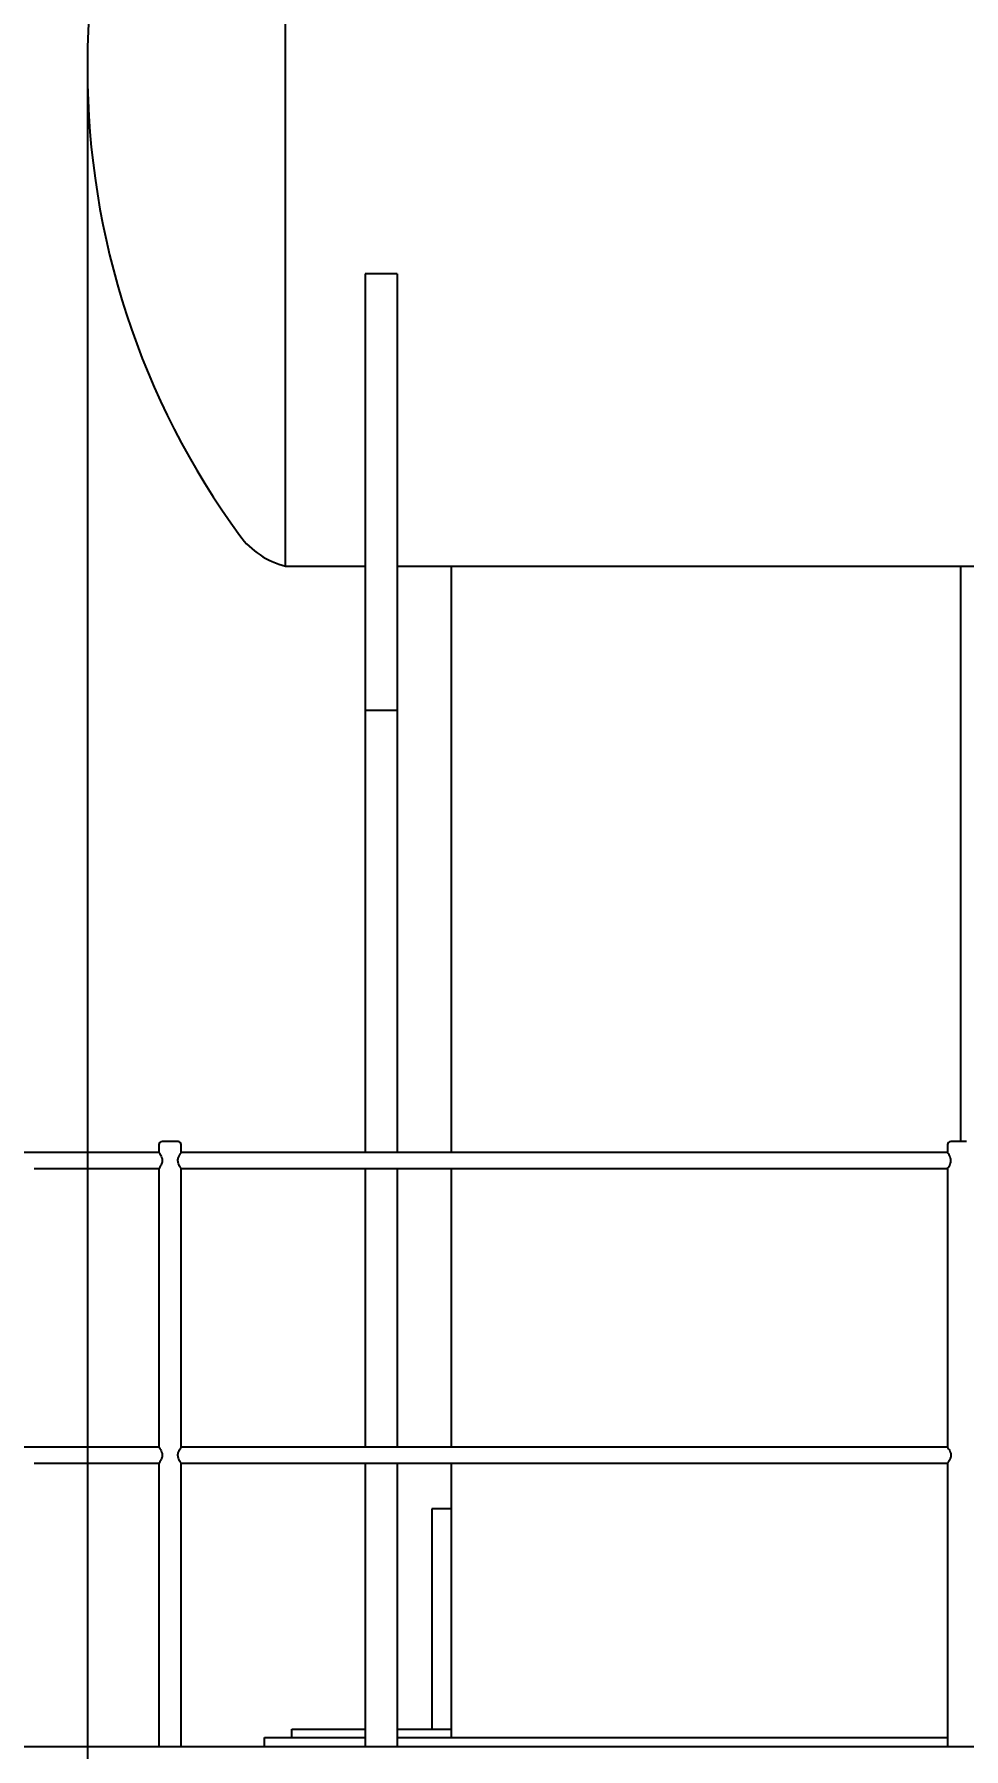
# Model space of a CAD drawing. Header units: millimetres. Extents: x -4 to 3776, y -4 to 4079.
# Drawn here: x 249.378 to 252.004, y 462.066 to 466.909 of the extents above; entities that cross this region are included whole.
import ezdxf
from ezdxf import colors
from ezdxf.entities.mleader import LeaderData, LeaderLine
from ezdxf.math import Vec2, Vec3

# ---------------------------------------------------------------- set-up
doc = ezdxf.new("R2010")
doc.units = ezdxf.units.MM
doc.layers.add('BK_kedu', color=255, linetype='Continuous')
doc.layers.add('EQUIPMENT', color=3, linetype='Continuous')
doc.styles.get("Standard").update_dxf_attribs({"font": 'arial.ttf'})

# ---------------------------------------------------------------- blocks, each defined once
blk = doc.blocks.new('fa dong ji')
at = {"layer": 'EQUIPMENT', "color": 3, "linetype": 'Continuous'}
for p, q in [((1.584, 18.9468), (1.584, 21.7728)), ((1.0242, 20.3689), (1.0242, 20.3507)), ((1.899, 19.7723), (1.809, 19.7723)), ((1.809, 19.7723), (1.809, 18.5398)), ((1.899, 19.7723), (1.899, 18.5398)), ((1.584, 18.9468), (1.809, 18.9468)), ((1.899, 18.9468), (3.753, 18.9468)), ((2.052, 18.9468), (2.052, 17.2899)), ((3.492, 17.3214), (3.492, 18.9468)), ((1.809, 18.5398), (1.899, 18.5398)), ((1.809, 18.5398), (1.809, 17.2899)), ((1.899, 18.5398), (1.899, 17.2899)), ((0.874, 17.2899), (0.7976, 17.2899)), ((1.2261, 17.3124), (1.2261, 17.2897)), ((1.2801, 17.3214), (1.2351, 17.3214)), ((1.2891, 17.2897), (1.2891, 17.3124)), ((3.4539, 17.3124), (3.4539, 17.2897)), ((3.5079, 17.3214), (3.4629, 17.3214)), ((1.2261, 17.2449), (1.2261, 16.4573)), ((1.2891, 16.4572), (1.2891, 17.245)), ((1.809, 17.2449), (1.809, 16.4574)), ((1.899, 17.2449), (1.899, 16.4574)), ((2.052, 17.2449), (2.052, 16.4574)), ((3.4539, 17.245), (3.4539, 16.4573)), ((0.874, 16.4574), (0.7976, 16.4574)), ((1.2261, 16.4126), (1.2261, 15.6114)), ((1.2891, 15.6114), (1.2891, 16.4125)), ((1.2891, 16.4124), (1.2891, 16.4124)), ((1.809, 16.4124), (1.809, 15.6114)), ((1.899, 16.4124), (1.899, 15.6114)), ((2.052, 16.4124), (2.052, 15.6373)), ((3.4539, 16.4126), (3.4539, 15.6114)), ((1.9971, 16.284), (1.9971, 15.6612)), ((2.052, 16.284), (1.9971, 16.284)), ((1.602, 15.6373), (1.602, 15.6612)), ((1.602, 15.6612), (1.809, 15.6612)), ((1.8992, 15.6612), (2.052, 15.6612)), ((13.851, 15.6114), (0.792, 15.6114)), ((1.5246, 15.6114), (1.5246, 15.6373)), ((1.5246, 15.6373), (1.8091, 15.6373)), ((1.8991, 15.6373), (3.4541, 15.6373))]:
    blk.add_line(p, q, dxfattribs=at)
for centre, radius, start, end in [((3.2562, 20.3689), 2.232, 143.8084, 180), ((3.2562, 20.3507), 2.232, 180, 216.1916), ((1.6364, 19.1656), 0.225, 216.1916, 256.5228), ((1.2351, 17.3124), 0.009, 90, 180), ((1.2801, 17.3124), 0.009, 0, 90), ((3.4629, 17.3124), 0.009, 90, 180)]:
    blk.add_arc(centre, radius, start, end, dxfattribs=at)
for points in [[(1.2261, 17.2899), (0.874, 17.2899)], [(0.874, 17.2449), (1.2261, 17.2449)], [(1.2261, 16.4574), (0.874, 16.4574)], [(0.874, 16.4124), (1.2261, 16.4124)]]:
    blk.add_open_spline(points, degree=1, dxfattribs=at)
for points, knots in [([(1.2261, 17.2899), (1.2261, 17.2899), (1.2261, 17.2899), (1.2261, 17.2899), (1.2265, 17.2893), (1.2281, 17.2869), (1.2292, 17.2853), (1.2316, 17.2812), (1.2328, 17.2789), (1.2348, 17.2735), (1.2355, 17.2705), (1.2355, 17.2643), (1.2348, 17.2613), (1.2328, 17.2559), (1.2316, 17.2536), (1.2292, 17.2495), (1.2281, 17.2479), (1.2265, 17.2456), (1.2261, 17.2449), (1.2261, 17.2449)], [0, 0, 0, 0, 0.000143, 0.000143, 0.125125, 0.125125, 0.250107, 0.250107, 0.375089, 0.375089, 0.500071, 0.500071, 0.625054, 0.625054, 0.750036, 0.750036, 0.875018, 0.875018, 1, 1, 1, 1]), ([(1.2891, 17.2449), (1.2891, 17.2449), (1.2886, 17.2455), (1.287, 17.2479), (1.2859, 17.2495), (1.2835, 17.2536), (1.2823, 17.2559), (1.2803, 17.2613), (1.2796, 17.2643), (1.2796, 17.2704), (1.2803, 17.2735), (1.2823, 17.2788), (1.2835, 17.2812), (1.2859, 17.2852), (1.287, 17.2869), (1.2886, 17.2892), (1.2891, 17.2899), (1.2891, 17.2899), (1.2891, 17.2899), (1.2891, 17.2899)], [0, 0, 0, 0, 0.124962, 0.124962, 0.249947, 0.249947, 0.374933, 0.374933, 0.499918, 0.499918, 0.624903, 0.624903, 0.749889, 0.749889, 0.874874, 0.874874, 0.99986, 0.99986, 1, 1, 1, 1]), ([(3.4539, 17.2899), (3.4309, 17.2899), (3.38, 17.2899), (3.3035, 17.2899), (3.2271, 17.2899), (3.1583, 17.2899), (3.0971, 17.2899), (3.0434, 17.2899), (2.9852, 17.2899), (2.9192, 17.2899), (2.8423, 17.2899), (2.7663, 17.2899), (2.6915, 17.2899), (2.6184, 17.2899), (2.5443, 17.2899), (2.4698, 17.2899), (2.397, 17.2899), (2.3228, 17.2899), (2.2464, 17.2899), (2.1634, 17.2899), (2.077, 17.2899), (1.9878, 17.2899), (1.8984, 17.2899), (1.8191, 17.2899), (1.75, 17.2899), (1.6923, 17.2899), (1.6371, 17.2899), (1.591, 17.2899), (1.5499, 17.2899), (1.5098, 17.2899), (1.4611, 17.2899), (1.4038, 17.2899), (1.3455, 17.2899), (1.3063, 17.2899), (1.2891, 17.2899)], [0, 0, 0, 0, 0.031846, 0.070653, 0.10595, 0.137738, 0.166016, 0.190786, 0.212045, 0.246722, 0.282234, 0.318689, 0.352021, 0.385838, 0.42005, 0.454654, 0.489079, 0.520945, 0.557498, 0.594957, 0.635913, 0.677229, 0.718545, 0.759861, 0.78713, 0.81424, 0.839826, 0.863617, 0.87819, 0.896724, 0.919219, 0.945675, 0.976092, 1, 1, 1, 1]), ([(3.4539, 17.2449), (3.4539, 17.2449), (3.4544, 17.2455), (3.456, 17.2479), (3.4571, 17.2495), (3.4595, 17.2536), (3.4607, 17.2559), (3.4627, 17.2613), (3.4634, 17.2643), (3.4634, 17.2704), (3.4627, 17.2735), (3.4607, 17.2788), (3.4595, 17.2812), (3.4571, 17.2852), (3.456, 17.2869), (3.4544, 17.2892), (3.4539, 17.2899), (3.4539, 17.2899)], [0, 0, 0, 0, 0.124997, 0.124997, 0.250019, 0.250019, 0.37504, 0.37504, 0.500061, 0.500061, 0.625082, 0.625082, 0.750103, 0.750103, 0.875124, 0.875124, 1, 1, 1, 1]), ([(1.2891, 17.2449), (1.312, 17.2449), (1.363, 17.2449), (1.4395, 17.2449), (1.5159, 17.2449), (1.5847, 17.2449), (1.6459, 17.2449), (1.6996, 17.2449), (1.7578, 17.2449), (1.8238, 17.2449), (1.9007, 17.2449), (1.9767, 17.2449), (2.0515, 17.2449), (2.1246, 17.2449), (2.1987, 17.2449), (2.2732, 17.2449), (2.346, 17.2449), (2.4202, 17.2449), (2.4966, 17.2449), (2.5796, 17.2449), (2.666, 17.2449), (2.7552, 17.2449), (2.8446, 17.2449), (2.9239, 17.2449), (2.993, 17.2449), (3.0507, 17.2449), (3.1059, 17.2449), (3.152, 17.2449), (3.1931, 17.2449), (3.2332, 17.2449), (3.2819, 17.2449), (3.3392, 17.2449), (3.3975, 17.2449), (3.4367, 17.2449), (3.4539, 17.2449)], [0, 0, 0, 0, 0.03185, 0.070657, 0.105953, 0.137741, 0.166019, 0.190788, 0.212048, 0.246724, 0.282236, 0.31869, 0.352022, 0.385839, 0.42005, 0.454655, 0.489079, 0.520945, 0.557497, 0.594956, 0.635911, 0.677227, 0.718543, 0.759859, 0.787127, 0.814237, 0.839823, 0.863614, 0.878187, 0.896721, 0.919215, 0.945671, 0.976088, 1, 1, 1, 1]), ([(1.2261, 16.4574), (1.2261, 16.4574), (1.2265, 16.4568), (1.2281, 16.4544), (1.2292, 16.4528), (1.2316, 16.4487), (1.2328, 16.4464), (1.2348, 16.441), (1.2355, 16.438), (1.2355, 16.4319), (1.2348, 16.4288), (1.2328, 16.4235), (1.2316, 16.4211), (1.2293, 16.4171), (1.2281, 16.4154), (1.2265, 16.4131), (1.2261, 16.4124), (1.2261, 16.4124)], [0, 0, 0, 0, 0.124997, 0.124997, 0.250019, 0.250019, 0.37504, 0.37504, 0.500061, 0.500061, 0.625082, 0.625082, 0.750103, 0.750103, 0.875124, 0.875124, 1, 1, 1, 1]), ([(1.2891, 16.4124), (1.2891, 16.4124), (1.2886, 16.413), (1.287, 16.4154), (1.2859, 16.417), (1.2835, 16.4211), (1.2823, 16.4234), (1.2803, 16.4288), (1.2796, 16.4318), (1.2796, 16.4379), (1.2803, 16.441), (1.2823, 16.4463), (1.2835, 16.4487), (1.2859, 16.4527), (1.287, 16.4544), (1.2886, 16.4567), (1.2891, 16.4574), (1.2891, 16.4574)], [0, 0, 0, 0, 0.124997, 0.124997, 0.250019, 0.250019, 0.37504, 0.37504, 0.500061, 0.500061, 0.625082, 0.625082, 0.750103, 0.750103, 0.875124, 0.875124, 1, 1, 1, 1]), ([(3.4539, 16.4574), (3.4421, 16.4574), (3.413, 16.4574), (3.3688, 16.4574), (3.3232, 16.4574), (3.2839, 16.4574), (3.2507, 16.4574), (3.1885, 16.4574), (3.06, 16.4574), (2.9061, 16.4574), (2.7598, 16.4574), (2.6575, 16.4574), (2.5575, 16.4574), (2.4651, 16.4574), (2.3777, 16.4574), (2.2917, 16.4574), (2.2011, 16.4574), (2.1097, 16.4574), (2.0221, 16.4574), (1.9565, 16.4574), (1.9101, 16.4574), (1.8789, 16.4574), (1.8438, 16.4574), (1.8037, 16.4574), (1.7588, 16.4574), (1.7089, 16.4574), (1.652, 16.4574), (1.5878, 16.4574), (1.5159, 16.4574), (1.438, 16.4574), (1.3618, 16.4574), (1.3114, 16.4574), (1.2891, 16.4574)], [0, 0, 0, 0, 0.016364, 0.040305, 0.061356, 0.079519, 0.094793, 0.107373, 0.165735, 0.272844, 0.320661, 0.36841, 0.414642, 0.459223, 0.49643, 0.535819, 0.578292, 0.622005, 0.662539, 0.699703, 0.712843, 0.726793, 0.743014, 0.761509, 0.782275, 0.805315, 0.830627, 0.861096, 0.894314, 0.930283, 0.969001, 1, 1, 1, 1]), ([(3.4539, 16.4574), (3.4539, 16.4574), (3.4544, 16.4568), (3.456, 16.4544), (3.4571, 16.4528), (3.4595, 16.4487), (3.4607, 16.4464), (3.4627, 16.441), (3.4634, 16.438), (3.4634, 16.4319), (3.4627, 16.4288), (3.4607, 16.4235), (3.4595, 16.4211), (3.4571, 16.4171), (3.456, 16.4154), (3.4544, 16.4131), (3.4539, 16.4124), (3.4539, 16.4124)], [0, 0, 0, 0, 0.124997, 0.124997, 0.250019, 0.250019, 0.37504, 0.37504, 0.500061, 0.500061, 0.625082, 0.625082, 0.750103, 0.750103, 0.875124, 0.875124, 1, 1, 1, 1]), ([(1.2891, 16.4124), (1.3009, 16.4124), (1.33, 16.4124), (1.3742, 16.4124), (1.4198, 16.4124), (1.4591, 16.4124), (1.4923, 16.4124), (1.5545, 16.4124), (1.683, 16.4124), (1.8369, 16.4124), (1.9832, 16.4124), (2.0855, 16.4124), (2.1855, 16.4124), (2.2779, 16.4124), (2.3653, 16.4124), (2.4513, 16.4124), (2.5419, 16.4124), (2.6333, 16.4124), (2.7209, 16.4124), (2.7865, 16.4124), (2.8329, 16.4124), (2.8641, 16.4124), (2.8992, 16.4124), (2.9393, 16.4124), (2.9842, 16.4124), (3.0341, 16.4124), (3.091, 16.4124), (3.1552, 16.4124), (3.2271, 16.4124), (3.305, 16.4124), (3.3813, 16.4124), (3.4316, 16.4124), (3.4539, 16.4124)], [0, 0, 0, 0, 0.016364, 0.040305, 0.061356, 0.079519, 0.094793, 0.107373, 0.165735, 0.272844, 0.320661, 0.36841, 0.414642, 0.459223, 0.49643, 0.535819, 0.578292, 0.622005, 0.662539, 0.699703, 0.712843, 0.726793, 0.743014, 0.761509, 0.782275, 0.805315, 0.830627, 0.861096, 0.894314, 0.930283, 0.969001, 1, 1, 1, 1])]:
    blk.add_open_spline(points, degree=3, knots=knots, dxfattribs=at)

msp = doc.modelspace()

# ---------------------------------------------------------------- linework, layer by layer
at = {"color": 4, "lineweight": 25}
msp.add_line((249.5284, 466.8285), (249.5284, 436.6235), dxfattribs=at)

# ---------------------------------------------------------------- block references
msp.add_blockref('fa dong ji', (248.5042, 446.4596), dxfattribs=at)

# ---------------------------------------------------------------- leaders
at = {"layer": 'BK_kedu'}
ml = msp.add_multileader_mtext('Standard', dxfattribs=at)
ml.set_content('', color=256)
ml.set_leader_properties()
ml.build(insert=Vec2(0, 0))
ml.multileader.update_dxf_attribs({"text_right_attachment_type": 6, "dogleg_length": 0.36, "arrow_head_size": 0.18})
ctx = ml.context
ctx.base_point, ctx.char_height, ctx.arrow_head_size, ctx.landing_gap_size, ctx.plane_origin = Vec3(3775.9986, 4079.3284), 0.18, 0.18, 0.09, Vec3(3774.6386, 4079.3284)
ctx.right_attachment = 6
notes = []
notes.append((ctx, [(0, (0, 0, 0), (0, 0), (1, 0), 1, [])]))
ctx.mtext.insert, ctx.mtext.flow_direction = Vec3(3776.0886, 4079.4184), 5
for ctx, leaders in notes:
    for number, flags, end, landing, length, lines in leaders:
        leader = LeaderData()
        leader.index, (leader.has_last_leader_line, leader.has_dogleg_vector, leader.attachment_direction) = number, flags
        leader.last_leader_point, leader.dogleg_vector, leader.dogleg_length = Vec3(end), Vec3(landing), length
        for number, points, colour, breaks in lines:
            line = LeaderLine()
            line.index, line.vertices, line.color, line.breaks = number, Vec3.list(points), colors.encode_raw_color(colour), breaks
            leader.lines.append(line)
        ctx.leaders.append(leader)

doc.saveas('drawing.dxf')
